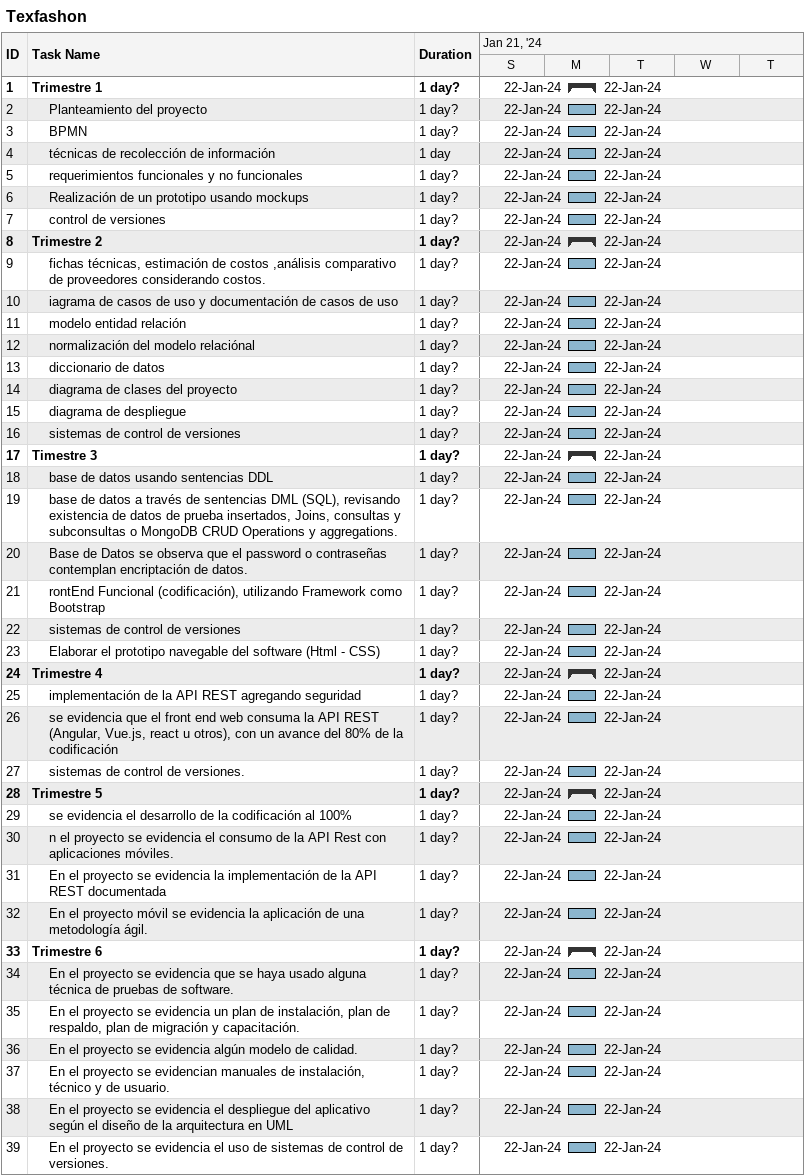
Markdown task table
Texfashon

| ID | Level | Task | Duration | Start | Finish |
|---|---|---|---|---|---|
| 1 | 1 | **Trimestre 1** | 1d? | 2024-01-22 | 2024-01-22 |
| 2 | 2 | Planteamiento del proyecto | 1d? | 2024-01-22 | 2024-01-22 |
| 3 | 2 | BPMN | 1d? | 2024-01-22 | 2024-01-22 |
| 4 | 2 | técnicas de recolección de información | 1d | 2024-01-22 | 2024-01-22 |
| 5 | 2 | requerimientos funcionales y no funcionales | 1d? | 2024-01-22 | 2024-01-22 |
| 6 | 2 | Realización de un prototipo usando mockups | 1d? | 2024-01-22 | 2024-01-22 |
| 7 | 2 | control de versiones | 1d? | 2024-01-22 | 2024-01-22 |
| 8 | 1 | **Trimestre 2** | 1d? | 2024-01-22 | 2024-01-22 |
| 9 | 2 | fichas técnicas, estimación de costos ,análisis comparativo de proveedores considerando costos. | 1d? | 2024-01-22 | 2024-01-22 |
| 10 | 2 | iagrama de casos de uso y documentación de casos de uso | 1d? | 2024-01-22 | 2024-01-22 |
| 11 | 2 | modelo entidad relación | 1d? | 2024-01-22 | 2024-01-22 |
| 12 | 2 | normalización del modelo relaciónal | 1d? | 2024-01-22 | 2024-01-22 |
| 13 | 2 | diccionario de datos | 1d? | 2024-01-22 | 2024-01-22 |
| 14 | 2 | diagrama de clases del proyecto | 1d? | 2024-01-22 | 2024-01-22 |
| 15 | 2 | diagrama de despliegue | 1d? | 2024-01-22 | 2024-01-22 |
| 16 | 2 | sistemas de control de versiones | 1d? | 2024-01-22 | 2024-01-22 |
| 17 | 1 | **Timestre 3** | 1d? | 2024-01-22 | 2024-01-22 |
| 18 | 2 | base de datos usando sentencias DDL | 1d? | 2024-01-22 | 2024-01-22 |
| 19 | 2 | base de datos a través de sentencias DML (SQL), revisando existencia de datos de prueba insertados, Joins, consultas y subconsultas o MongoDB CRUD Operations y aggregations. | 1d? | 2024-01-22 | 2024-01-22 |
| 20 | 2 | Base de Datos se observa que el password o contraseñas contemplan encriptación de datos. | 1d? | 2024-01-22 | 2024-01-22 |
| 21 | 2 | rontEnd Funcional (codificación), utilizando Framework como Bootstrap | 1d? | 2024-01-22 | 2024-01-22 |
| 22 | 2 | sistemas de control de versiones | 1d? | 2024-01-22 | 2024-01-22 |
| 23 | 2 | Elaborar el prototipo navegable del software (Html - CSS) | 1d? | 2024-01-22 | 2024-01-22 |
| 24 | 1 | **Trimestre 4** | 1d? | 2024-01-22 | 2024-01-22 |
| 25 | 2 | implementación de la API REST agregando seguridad | 1d? | 2024-01-22 | 2024-01-22 |
| 26 | 2 | se evidencia que el front end web consuma la API REST (Angular, Vue.js, react u otros), con un avance del 80% de la codificación | 1d? | 2024-01-22 | 2024-01-22 |
| 27 | 2 | sistemas de control de versiones. | 1d? | 2024-01-22 | 2024-01-22 |
| 28 | 1 | **Trimestre 5** | 1d? | 2024-01-22 | 2024-01-22 |
| 29 | 2 | se evidencia el desarrollo de la codificación al 100% | 1d? | 2024-01-22 | 2024-01-22 |
| 30 | 2 | n el proyecto se evidencia el consumo de la API Rest con aplicaciones móviles. | 1d? | 2024-01-22 | 2024-01-22 |
| 31 | 2 | En el proyecto se evidencia la implementación de la API REST documentada | 1d? | 2024-01-22 | 2024-01-22 |
| 32 | 2 | En el proyecto móvil se evidencia la aplicación de una metodología ágil. | 1d? | 2024-01-22 | 2024-01-22 |
| 33 | 1 | **Trimestre 6** | 1d? | 2024-01-22 | 2024-01-22 |
| 34 | 2 | En el proyecto se evidencia que se haya usado alguna técnica de pruebas de software. | 1d? | 2024-01-22 | 2024-01-22 |
| 35 | 2 | En el proyecto se evidencia un plan de instalación, plan de respaldo, plan de migración y capacitación. | 1d? | 2024-01-22 | 2024-01-22 |
| 36 | 2 | En el proyecto se evidencia algún modelo de calidad. | 1d? | 2024-01-22 | 2024-01-22 |
| 37 | 2 | En el proyecto se evidencian manuales de instalación, técnico y de usuario. | 1d? | 2024-01-22 | 2024-01-22 |
| 38 | 2 | En el proyecto se evidencia el despliegue del aplicativo según el diseño de la arquitectura en UML | 1d? | 2024-01-22 | 2024-01-22 |
| 39 | 2 | En el proyecto se evidencia el uso de sistemas de control de versiones. | 1d? | 2024-01-22 | 2024-01-22 |
